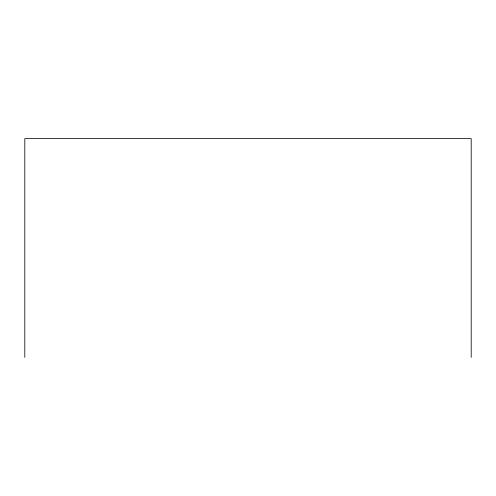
<?xml version="1.0" encoding="UTF-8"?>
<svg xmlns="http://www.w3.org/2000/svg" width="496" height="496" viewBox="0 0 496 496"><rect width="100%" height="100%" fill="white"/><g stroke="black" fill="none" stroke-linecap="round" stroke-linejoin="round"><path stroke-width="0.74" d="M471.2 357.368L471.2 138.632L24.8 138.632L24.8 357.368"/></g></svg>
